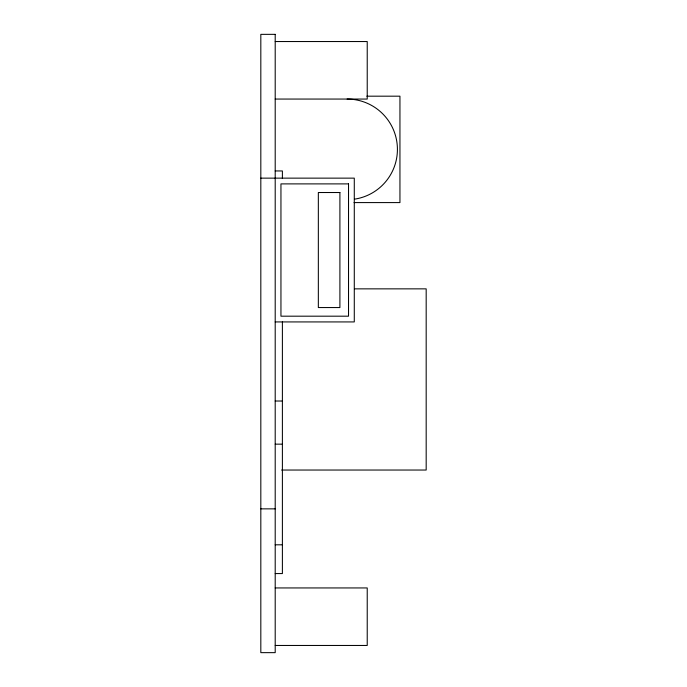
<?xml version="1.0" encoding="UTF-8"?>
<svg xmlns="http://www.w3.org/2000/svg" width="687" height="687" viewBox="0 0 687 687"><rect width="100%" height="100%" fill="white"/><g stroke="black" fill="none" stroke-linecap="round" stroke-linejoin="round"><path stroke-width="1.03" d="M275.204 41.538L367.227 41.538L367.227 99.057L275.204 99.057M366.849 96.18L399.946 96.18L399.946 202.588L354.037 202.588M275.204 170.951L282.391 170.951L282.391 178.465M260.82 178.139L354.286 178.139L354.286 321.928L275.204 321.928M354.44 288.858L426.18 288.858L426.18 470.037L281.627 470.037M275.204 401.019L282.391 401.019M275.204 444.154L282.391 444.154M260.82 508.861L275.204 508.861M275.204 544.808L282.391 544.808M275.204 573.568L282.391 573.568L282.391 321.928M275.204 587.943L367.227 587.943L367.227 645.462L275.204 645.462M347.098 99.057A50.323 50.323 0 0 1 397.284 145.713A50.323 50.323 0 0 1 354.423 199.17M275.204 34.35L260.82 34.35L260.82 652.65L275.204 652.65L275.204 34.35M348.532 183.893L280.949 183.893L280.949 316.183L348.532 316.183L348.532 183.893M339.902 192.523L318.339 192.523L318.339 307.553L339.902 307.553L339.902 192.523"/></g></svg>
